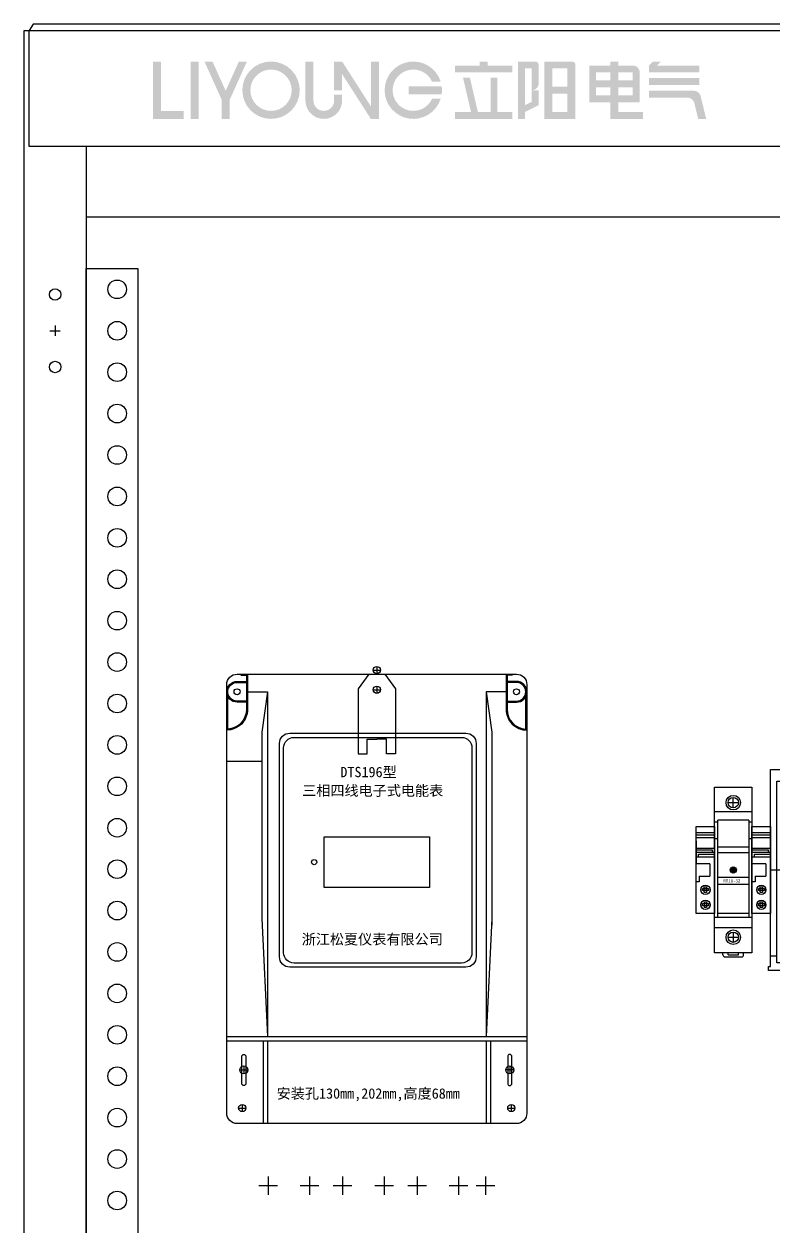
# Model space of a CAD drawing. Extents: x 970431 to 971231, y 79345 to 81548.
# Drawn here: x 970431 to 970793, y 80967 to 81548 of the extents above; entities that cross this region are included whole.
import ezdxf

# ---------------------------------------------------------------- set-up
doc = ezdxf.new("R2010")
doc.units = 0
doc.header["$MEASUREMENT"] = 0
doc.linetypes.add('DASHED', pattern=[0.75, 0.5, -0.25])
doc.layers.add('LY-JS-BJ', color=7, linetype='Continuous')
doc.layers.add('LY-JS-YQJ', color=7, linetype='Continuous')
doc.layers.add('LY-二次控制图', color=7, linetype='Continuous', lineweight=18)
doc.styles.add('TEXT', font='', dxfattribs={"height": 3})
doc.styles.add('宋体', font='', dxfattribs={"width": 0.65})
doc.styles.get('TEXT').set_extended_font_data('SimSun')
doc.styles.get('宋体').set_extended_font_data('SimSun')

# ---------------------------------------------------------------- blocks, each defined once
blk = doc.blocks.new('RT18保险 正视图')
at = {"layer": 'LY-JS-YQJ'}
blk.add_hatch(color=1, dxfattribs=at).paths.add_polyline_path([(1.5, -40, 1), (-1.5, -40, 1)])
for p, q in [((-9, -80), (-9, 0)), ((-9, 0), (9, 0)), ((9, 0), (9, -80)), ((0, -10.01), (0, -5.01)), ((-2.5, -7.51), (2.5, -7.51)), ((9, -12.01), (-9, -12.01)), ((-7.5, -17), (-9, -17)), ((7.5, -16), (-7.5, -16)), ((-7.5, -63), (-7.5, -16)), ((7.5, -16), (7.5, -63)), ((9, -17), (7.5, -17)), ((-7.5, -25), (-9, -25)), ((7.5, -29), (-7.5, -29)), ((9, -25), (7.5, -25)), ((7.5, -31.75), (-7.5, -31.75)), ((-7.5, -43.5), (7.5, -43.5)), ((-7.5, -46.9), (7.5, -46.9)), ((9, -63), (-9, -63)), ((7.5, -61), (-7.5, -61)), ((9, -67.99), (-9, -67.99)), ((-2.5, -72.49), (2.5, -72.49)), ((0, -69.99), (0, -74.99)), ((9, -80), (-9, -80)), ((-5, -81), (-5, -80)), ((-2.5, -81), (-2.5, -80)), ((-2.5, -81), (2.5, -81)), ((2.5, -81), (2.5, -80)), ((5, -81), (5, -80)), ((-4, -82), (4, -82))]:
    blk.add_line(p, q, dxfattribs=at)
for centre, radius in [((0, -7.51), 3.5), ((0, -7.51), 2.5), ((0, -72.49), 3.5), ((0, -72.49), 2.5)]:
    blk.add_circle(centre, radius, dxfattribs=at)
at = {"layer": 'LY-JS-YQJ', "color": 1}
blk.add_circle((0, -40), 1.5, dxfattribs=at)
at = {"layer": 'LY-JS-YQJ'}
for centre, start, end in [((-4, -81), 180, 270), ((4, -81), 270, 0)]:
    blk.add_arc(centre, 1, start, end, dxfattribs=at)
at = {"layer": 'LY-JS-YQJ', "insert": (-4.8, -44.5), "char_height": 1.5, "width": 12.3, "attachment_point": 1}
blk.add_mtext('RT18-32', dxfattribs=at)
blk = doc.blocks.new('RT18-32X-6A')
at = {"layer": 'LY-JS-YQJ'}
blk.add_blockref('RT18保险 正视图', (9, 80), dxfattribs=at)
blk = doc.blocks.new('端子堵头')
at = {"layer": 'LY-JS-YQJ'}
for p, q in [((0, 39.03), (9, 39.03)), ((0, 37.96), (9, 37.96)), ((0, 36.73), (9, 36.73)), ((0, 35), (0, 24)), ((9, 35), (9, 24)), ((0, 31.48), (9, 31.48)), ((7.97, 30.59), (0, 30.59)), ((0, 29.53), (9, 29.53)), ((7.97, 29.53), (7.97, 30.59)), ((9, 34.58), (9, 33.47)), ((0, 27.32), (9, 27.32)), ((6.66, 24), (0, 24)), ((1.25, 27.32), (1.25, 28.56)), ((1.25, 28.56), (9, 28.56)), ((6.66, 24), (6.66, 18)), ((1.59, 18), (1.59, 15.27)), ((1.59, 18), (6.66, 18)), ((1.59, 15.27), (0, 15.27))]:
    blk.add_line(p, q, dxfattribs=at)
for points in [[(0, 42), (9, 42), (9, 0), (0, 0)], [(3.2, 12.05), (6.01, 12.05), (6.01, 10.99), (3.2, 10.99)], [(5.06, 12.84), (5.06, 10.03), (3.99, 10.03), (3.99, 12.84)], [(3.2, 4.76), (6.01, 4.76), (6.01, 3.69), (3.2, 3.69)], [(5.13, 5.6), (5.13, 2.79), (4.06, 2.79), (4.06, 5.6)]]:
    blk.add_lwpolyline(points, close=True, dxfattribs=at)
for centre in [(4.54, 11.43), (4.54, 4.14)]:
    blk.add_circle(centre, 2.23, dxfattribs=at)
blk = doc.blocks.new('A$C51D46E35')
at = {"layer": 'LY-二次控制图', "lineweight": -3}
for name, p in [('RT18-32X-6A', (9, -40)), ('端子堵头', (0, -21)), ('端子堵头', (27, -21))]:
    blk.add_blockref(name, p, dxfattribs=at)
blk = doc.blocks.new('火灾LDT9007EN')
at = {"color": 4}
for p, q in [((0, -46.7), (0, 48.5)), ((38.84, -46.75), (38.84, 48.5)), ((5.37, 42.91), (5.37, -44.94)), ((33.46, 42.91), (33.46, -44.94)), ((39.4, -19.63), (38.84, -19.63)), ((39.4, -41.49), (39.4, -19.63)), ((39.4, -19.63), (40.07, -21.01)), ((39.4, -41.49), (40.07, -40.1)), ((0, -41.47), (3.08, -41.47)), ((35.82, -41.49), (39.4, -41.49)), ((-0.93, -46.7), (0, -46.7)), ((40.07, -46.75), (38.84, -46.75))]:
    blk.add_line(p, q, dxfattribs=at)
at = {"color": 1, "linetype": 'DASHED', "ltscale": 10}
for p, q in [((19.57, 25.2), (19.57, -25.2)), ((0, 0), (38.84, 0))]:
    blk.add_line(p, q, dxfattribs=at)
at = {"color": 4}
for points in [[(0, 48.5), (38.84, 48.5)], [(24.28, 42.91), (35.82, 42.91), (35.82, -44.94), (3.08, -44.94), (3.08, 42.91), (18.72, 42.91)], [(24.28, 42.91), (24.28, 37.61), (18.72, 37.61), (18.72, 42.91)], [(40.07, -21.01), (40.07, -40.1)], [(40.07, -46.75), (40.07, -48.5), (-0.93, -48.5), (-0.93, -46.7)]]:
    blk.add_lwpolyline(points, dxfattribs=at)
blk.add_lwpolyline([(8.35, 40.9), (12.92, 40.9, -0.414214), (13.48, 40.34), (13.48, 31.36, -0.414214), (12.92, 30.8), (8.35, 30.8, -0.414214), (7.79, 31.36), (7.79, 40.34, -0.414214)], format="xyb", close=True, dxfattribs=at)
for centre in [(10.67, 38.58), (10.67, 33.19)]:
    blk.add_circle(centre, 2.17, dxfattribs=at)
at = {"color": 4, "style": '宋体', "width": 0.6}
blk.add_text('漏 电', height=4, rotation=270, dxfattribs=at).set_placement((14.76, 39.92))
at = {"color": 2, "style": '宋体', "width": 0.6}
blk.add_text('LDT9007EN', height=6, dxfattribs=at).set_placement((8.16, 12.54))
blk = doc.blocks.new('A$C17FD2090')
at = {"layer": 'LY-JS-BJ', "color": 0, "ltscale": 2}
for p, q in [((-2.5, 0), (2.5, 0)), ((0, 2.5), (0, -2.5))]:
    blk.add_line(p, q, dxfattribs=at)
at = {"layer": 'LY-JS-BJ', "color": 0, "linetype": 'Continuous', "lineweight": 25}
for centre in [(0, 17.5), (0, -17.5)]:
    blk.add_circle(centre, 2.75, dxfattribs=at)
blk = doc.blocks.new('*U17')
at = {"layer": 'LY-JS-BJ', "color": 6}
blk.add_circle((0, 0), 4.5, dxfattribs=at)
blk = doc.blocks.new('*U18')
at = {"layer": 'LY-JS-BJ', "color": 0, "linetype": 'ByBlock', "lineweight": -2, "transparency": 16777216}
for p in [(0, 0), (0, -20), (0, -40), (0, -60), (0, -80), (0, -100), (0, -120), (0, -140), (0, -160), (0, -180), (0, -200), (0, -220), (0, -240), (0, -260), (0, -280), (0, -300), (0, -320), (0, -340), (0, -360), (0, -380), (0, -400), (0, -420), (0, -440)]:
    blk.add_blockref('*U17', p, dxfattribs=at)
blk = doc.blocks.new('911')
at = {"layer": 'LY-JS-BJ'}
for points in [[(-201.58, 15.72), (-207.13, 15.72), (-207.13, -23.88), (-199.21, -23.88), (-185.74, -23.88), (-185.74, -18.34), (-201.58, -18.34), (-201.58, -16.76)], [(-175.45, 15.72), (-180.99, 15.72), (-180.99, -23.88), (-175.45, -23.88)], [(-142.18, 15.72), (-147.73, 15.72), (-156.83, -4.52), (-165.94, 15.72), (-171.49, 15.72), (-159.61, -10.68), (-159.61, -23.88), (-154.06, -23.88), (-154.06, -10.68)], [(-96.25, -11.21), (-96.25, 15.72), (-101.79, 15.72), (-101.79, -11.21, 1), (-76.45, -11.21), (-76.45, -7.25), (-81.99, -7.25), (-81.99, -11.21, -1)], [(-76.45, 15.72), (-81.99, 15.72), (-81.99, -4.08), (-76.45, -4.08), (-76.45, 7), (-56.65, -23.88), (-51.1, -23.88), (-51.1, 15.72), (-56.65, 15.72), (-56.65, -15.17)], [(-8.45, -10.02), (-14.38, -10.02, -4.581742), (-14.38, 1.86), (-8.45, 1.86, 6.513131)], [(41.02, 12.94), (23.99, 12.94), (23.99, 15.72), (18.44, 15.72), (18.44, 12.94), (1.42, 12.94), (1.42, 8.19), (41.02, 8.19)], [(59.23, -4.08), (54.48, -4.08), (54.48, -12), (49.73, -14.38), (49.73, 10.96), (54.48, 10.96), (54.48, -4.08, 0.414214), (59.23, 0.67), (59.23, 13.34, 0.414214), (56.86, 15.72), (49.73, 15.72), (44.98, 15.72), (44.98, -23.88), (49.73, -23.88), (49.73, -19.13), (59.23, -14.38)], [(170.1, 12.94), (140.8, 12.94), (143.57, 15.72), (138.03, 15.72), (135.25, 12.94), (135.25, 8.19), (170.1, 8.19)], [(41.02, -19.13), (30.72, -19.13), (30.72, 4.63), (25.97, 4.63), (25.97, -19.13), (17.26, -19.13), (11.71, 4.63), (6.96, 4.63), (12.5, -19.13), (1.42, -19.13), (1.42, -23.88), (41.02, -23.88)], [(170.1, 4.23), (135.25, 4.23), (135.25, -0.52), (170.1, -0.52)], [(-7.74, -1.31), (-30.51, -1.31), (-30.51, -6.86), (-7.74, -6.86, 0.070346)], [(166.37, -4.48), (135.25, -4.48), (135.25, -9.23), (161.99, -9.23, -0.345496), (166.61, -12.85), (169.31, -23.88), (174.85, -23.88), (170.99, -8.1, 0.345496)]]:
    blk.add_hatch(color=7, dxfattribs=at).paths.add_polyline_path(points)
h = blk.add_hatch(color=7, dxfattribs=at)
h.paths.add_polyline_path([(-105.75, -4.08, 1), (-145.35, -4.08, 1)])
h.paths.add_polyline_path([(-139.81, -4.08, -1), (-111.29, -4.08, -1)], flags=16)
h = blk.add_hatch(color=7, dxfattribs=at)
h.paths.add_polyline_path([(84.58, 13.34, 0.414214), (82.2, 15.72), (63.19, 15.72), (63.19, -23.88), (84.58, -23.88)])
h.paths.add_polyline_path([(68.74, -19.13), (68.74, -6.46), (79.03, -6.46), (79.03, -19.13)], flags=16)
h.paths.add_polyline_path([(68.74, -1.71), (68.74, 10.96), (79.03, 10.96), (79.03, -1.71)], flags=16)
h = blk.add_hatch(color=7, dxfattribs=at)
h.paths.add_polyline_path([(124.17, 12.94), (114.27, 12.94), (114.27, 15.72), (108.72, 15.72), (108.72, 12.94), (94.07, 12.94), (94.07, -12.4), (108.72, -12.4), (108.72, -23.88), (131.29, -23.88), (131.29, -19.13), (114.27, -19.13), (114.27, -12.4), (128.92, -12.4), (128.92, 8.19, 0.414214)])
h.paths.add_polyline_path([(114.27, 8.19), (124.17, 8.19), (124.17, 2.65), (114.27, 2.65)], flags=16)
h.paths.add_polyline_path([(108.72, 8.19), (108.72, 2.65), (98.82, 2.65), (98.82, 8.19)], flags=16)
h.paths.add_polyline_path([(114.27, -2.1), (124.17, -2.1), (124.17, -7.65), (114.27, -7.65)], flags=16)
h.paths.add_polyline_path([(108.72, -2.1), (108.72, -7.65), (98.82, -7.65), (98.82, -2.1)], flags=16)
blk = doc.blocks.new('DTS196松夏电子表')
at = {"color": 1}
for p, q in [((70.9, 110.5), (74.1, 110.5)), ((72.5, 112.1), (72.5, 108.9)), ((70.9, 101), (74.1, 101)), ((72.5, 102.6), (72.5, 99.4)), ((15.5, -138.5), (24.5, -138.5)), ((20, -134), (20, -143)), ((35.5, -138.5), (44.5, -138.5)), ((40, -134), (40, -143)), ((51.5, -138.5), (60.5, -138.5)), ((56, -134), (56, -143)), ((71.5, -138.5), (80.5, -138.5)), ((76, -134), (76, -143)), ((87.5, -138.5), (96.5, -138.5)), ((92, -134), (92, -143)), ((107.5, -138.5), (116.5, -138.5)), ((112, -134), (112, -143)), ((120.5, -138.5), (129.5, -138.5)), ((125, -134), (125, -143))]:
    blk.add_line(p, q, dxfattribs=at)
at = {"color": 0}
for p, q in [((16.97, 66.32), (0, 66.32)), ((16.97, -9.45), (19.62, -66.5)), ((128.03, -9.45), (125.38, -66.5)), ((0, -66.5), (145, -66.5)), ((0, -68.5), (145, -68.5)), ((17.62, -68.5), (17.62, -108.5)), ((19.62, -68.5), (19.62, -108.5)), ((125.38, -68.5), (125.38, -108.5)), ((127.38, -68.5), (127.38, -108.5)), ((8.25, -80.7), (8.25, -84.56)), ((136.75, -80.7), (136.75, -84.56)), ((6.32, -82.63), (10.18, -82.63)), ((138.68, -82.63), (134.82, -82.63)), ((5.9, -101), (9.1, -101)), ((7.5, -99.4), (7.5, -102.6)), ((135.9, -101), (139.1, -101)), ((137.5, -99.4), (137.5, -102.6))]:
    blk.add_line(p, q, dxfattribs=at)
for points in [[(10, 108.5), (10, 91.5, -0.414214), (0, 81.5), (0, 81.5), (0, 98.5)], [(6.88, 108), (9.5, 108), (9.5, 91.5, -0.398874), (0.5, 82.01), (0.5, 101.62)], [(135, 108.5), (135, 91.5, 0.414214), (145, 81.5), (145, 81.5), (145, 98.5)], [(138.12, 108), (135.5, 108), (135.5, 91.5, 0.398874), (144.5, 82.01), (144.5, 101.62)]]:
    blk.add_lwpolyline(points, format="xyb", dxfattribs=at)
for points in [[(5, 108.5), (140, 108.5, -0.414214), (145, 103.5), (145, -103.5, -0.414214), (140, -108.5), (5, -108.5, -0.414214), (0, -103.5), (0, 103.5, -0.414214)], [(5, 105), (10, 105), (10, 95), (5, 95, -0.414214), (0, 100), (0, 100, -0.414214)], [(140, 105), (135, 105), (135, 95), (140, 95, 0.414214), (145, 100), (145, 100, 0.414214)], [(5, 104.5), (9.5, 104.5), (9.5, 95.5), (5, 95.5, -0.414214), (0.5, 100, -0.414214)], [(140, 104.5), (135.5, 104.5), (135.5, 95.5), (140, 95.5, 0.414214), (144.5, 100, 0.414214)], [(30.5, 80), (115.5, 80, -0.414214), (120.5, 75), (120.5, -28, -0.414214), (115.5, -33), (30.5, -33, -0.414214), (25.5, -28), (25.5, 75, -0.414214)], [(32.5, 78), (113.5, 78, -0.414214), (118.5, 73), (118.5, -26, -0.414214), (113.5, -31), (32.5, -31, -0.414214), (27.5, -26), (27.5, 73, -0.414214)], [(8.25, -75.13), (8.25, -75.13, -0.414214), (9.25, -76.13), (9.25, -89.13, -0.414214), (8.25, -90.13), (8.25, -90.13, -0.414214), (7.25, -89.13), (7.25, -76.13, -0.414214)], [(136.75, -75.13), (136.75, -75.13, 0.414214), (135.75, -76.13), (135.75, -89.13, 0.414214), (136.75, -90.13), (136.75, -90.13, 0.414214), (137.75, -89.13), (137.75, -76.13, 0.414214)]]:
    blk.add_lwpolyline(points, format="xyb", close=True, dxfattribs=at)
for points in [[(68.65, 108.5), (63.46, 101.47), (63.46, 70.08), (67.82, 70.08), (67.82, 77.1), (72.5, 77.1)], [(76.35, 108.5), (81.54, 101.47), (81.54, 70.08), (77.18, 70.08), (77.18, 77.1), (72.5, 77.1)], [(10, 100), (19.62, 100), (19.62, -66.5)], [(19.62, 100), (16.97, 80.45), (16.97, -9.45)], [(135, 100), (125.38, 100), (125.38, -66.5)], [(125.38, 100), (128.03, 80.45), (128.03, -12.64)]]:
    blk.add_lwpolyline(points, dxfattribs=at)
blk.add_lwpolyline([(47, 30), (98, 30), (98, 5.5), (47, 5.5)], close=True, dxfattribs=at)
for centre, radius in [((72.5, 110.5), 1.75), ((5, 100), 1.46), ((72.5, 101), 1.75), ((140, 100), 1.46), ((42.21, 17.75), 1.25), ((8.25, -82.63), 1.93), ((136.75, -82.63), 1.93), ((7.5, -101), 1.75), ((137.5, -101), 1.75)]:
    blk.add_circle(centre, radius, dxfattribs=at)
at = {"color": 1, "lineweight": -3, "style": 'TEXT'}
for s, p in [('DTS196型', (54.91, 58.75)), ('三相四线电子式电能表', (36.42, 49.78))]:
    blk.add_text(s, height=5, dxfattribs=at).set_placement(p)
at = {"color": 0, "lineweight": -3, "style": 'TEXT'}
blk.add_text('浙江松夏仪表有限公司', height=5, dxfattribs=at).set_placement((36.21, -22))
at = {"color": 3, "lineweight": -3, "style": 'TEXT'}
blk.add_text('安装孔130mm,202mm,高度68mm', height=5, dxfattribs=at).set_placement((24.12, -96.48))

msp = doc.modelspace()

# ---------------------------------------------------------------- linework, layer by layer
at = {"layer": 'LY-JS-BJ', "lineweight": -3}
for p, q in [((970460.75, 81488.92), (970460.75, 79344.92)), ((970460.75, 81454.92), (971200.75, 81454.92))]:
    msp.add_line(p, q, dxfattribs=at)
at = {"layer": 'LY-JS-BJ', "color": 0, "lineweight": -3}
for points in [[(971230.75, 81548.03), (970435.21, 81548.03), (970433.25, 81544.92)], [(971227.51, 81488.92), (970433.25, 81488.92), (970433.25, 81544.92)]]:
    msp.add_lwpolyline(points, dxfattribs=at)
at = {"layer": 'LY-JS-BJ', "lineweight": -3}
msp.add_lwpolyline([(970430.75, 81544.92), (971230.75, 81544.92), (971230.75, 79344.92), (970430.75, 79344.92)], close=True, dxfattribs=at)
at = {"layer": 'LY-JS-BJ', "color": 4, "lineweight": -3}
msp.add_lwpolyline([(970485.75, 81429.92), (970485.75, 79429.92), (970460.75, 79429.92), (970460.75, 81429.92)], close=True, dxfattribs=at)

# ---------------------------------------------------------------- block references
at = {"color": 0}
msp.add_blockref('DTS196松夏电子表', (970528.69, 81125.57), dxfattribs=at)
at = {"color": 2}
msp.add_blockref('火灾LDT9007EN', (970791.45, 81139.54), dxfattribs=at)
at = {"layer": 'LY-JS-BJ', "color": 0, "lineweight": -3, "xscale": 0.6999999999534339, "yscale": 0.6999999999534339, "zscale": 0.6999999999534339}
msp.add_blockref('911', (970637.97, 81518.94), dxfattribs=at)
at = {"layer": 'LY-JS-BJ', "lineweight": -3}
msp.add_blockref('*U18', (970475.75, 81419.92), dxfattribs=at)
at = {"layer": 'LY-JS-BJ', "color": 0, "lineweight": -3, "ltscale": 2}
msp.add_blockref('A$C17FD2090', (970445.75, 81399.92), dxfattribs=at)
at = {"layer": 'LY-二次控制图', "color": 0, "lineweight": -3}
msp.add_blockref('A$C51D46E35', (970755.45, 81139.54), dxfattribs=at)

doc.saveas('drawing.dxf')
